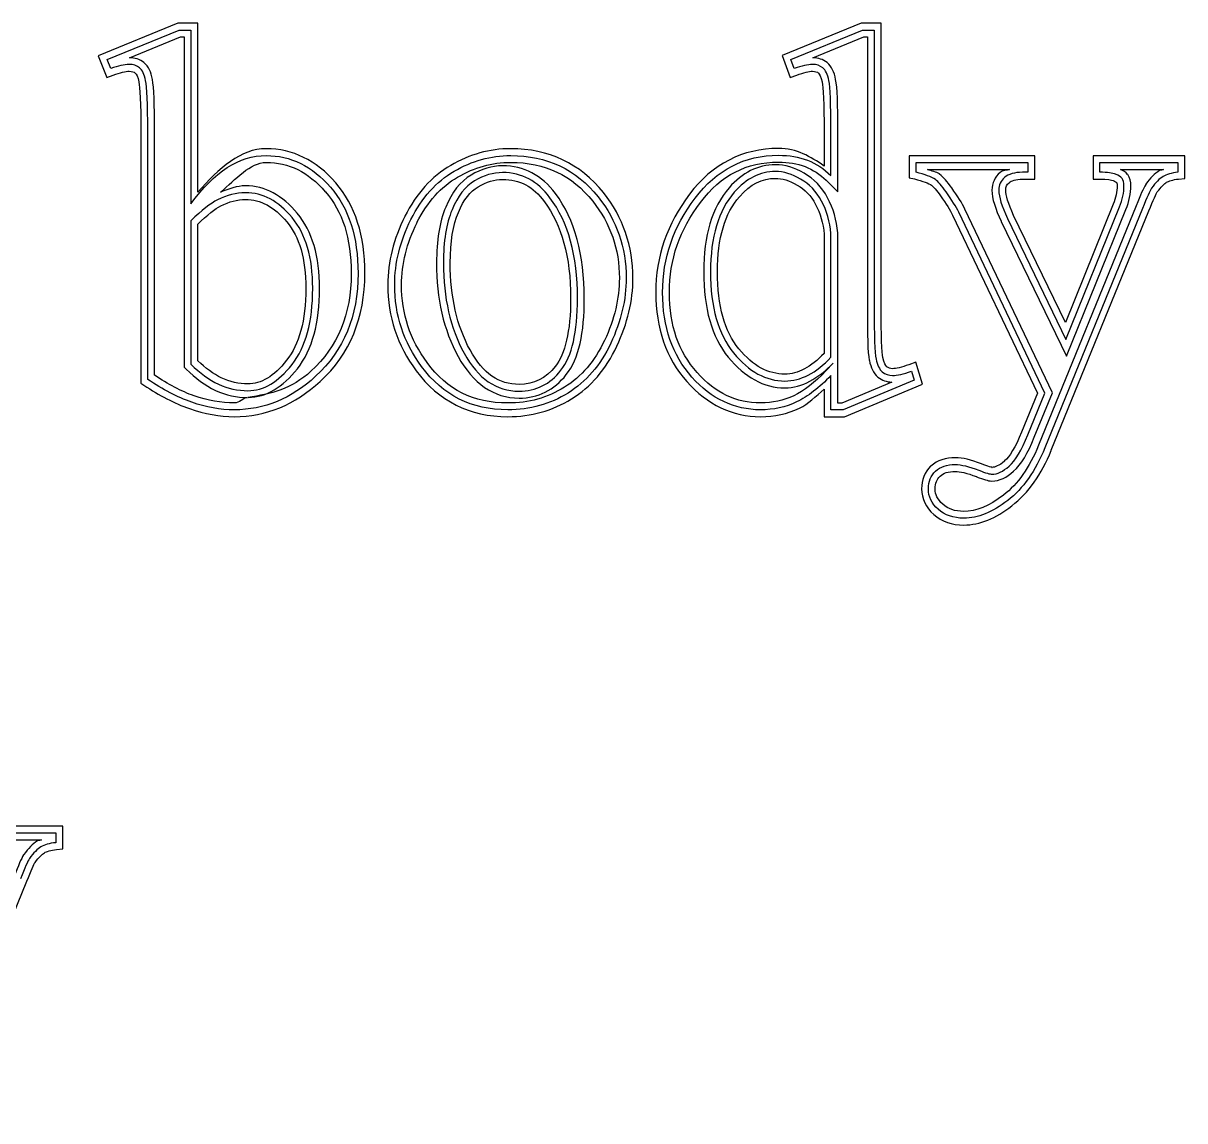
# Model space of a CAD drawing. Extents: x 35 to 204, y 106 to 197.
# Drawn here: x 178.71 to 202.4, y 107.1 to 129.48 of the extents above; entities that cross this region are included whole.
import ezdxf

# ---------------------------------------------------------------- set-up
doc = ezdxf.new("R2010")
doc.units = 0
doc.layers.add('Plast_1', color=7, linetype='CONTINUOUS')

msp = doc.modelspace()

# ---------------------------------------------------------------- linework, layer by layer
at = {"layer": 'Plast_1', "color": 7}
for points in [[(181.86328, 129.47656), (180.24023, 128.81445), (180.41797, 128.37109), (180.54687, 128.41989)], [(180.49699, 128.55122), (180.42219, 128.73812), (181.89066, 129.33619), (182.13096, 129.33619), (182.13098, 125.79048)], [(182.2695, 126.03108), (182.2695, 129.47639), (181.86328, 129.47656)], [(195.79492, 129.47656), (194.1875, 128.81641), (194.35156, 128.37109), (194.48242, 128.41989)], [(194.4341, 128.55122), (194.3647, 128.73812), (195.82249, 129.33619), (196.06278, 129.33619), (196.06278, 123.68124)], [(196.20312, 123.68155), (196.20312, 129.47647), (195.79492, 129.47656)], [(180.87704, 128.77348), (181.91798, 129.19727)], [(181.91798, 129.19727), (181.99218, 129.19727), (181.99218, 125.50781), (181.99218, 125.44921), (181.99218, 125.35741), (181.99218, 122.46288), (182.03318, 122.42188)], [(194.81458, 128.77144), (195.84962, 129.19727)], [(195.84962, 129.19727), (195.92382, 129.19727), (195.92382, 123.68164)], [(181.07029, 128.27921), (181.07029, 128.27721), (181.07029, 128.27521)], [(195.00193, 128.27921), (195.00193, 128.27721), (195.00193, 128.27521)], [(181.11129, 127.28107), (181.11129, 122.13849), (181.17179, 122.09749)], [(181.24989, 122.21275), (181.24989, 127.28031)], [(181.38874, 122.29688), (181.38874, 127.28125)], [(195.04293, 127.27521), (195.04293, 126.56427)], [(195.08409, 126.2734), (195.32042, 126.04098), (195.32042, 127.27535)], [(195.18167, 126.37253), (195.18167, 127.27497)], [(196.77734, 126.77344), (196.77734, 126.63477), (196.77734, 126.32617), (196.88477, 126.30077)], [(199.08632, 126.29674), (199.33632, 126.29674), (199.33632, 126.7733), (196.77734, 126.77344)], [(202.27138, 126.29876), (202.39638, 126.31046), (202.39638, 126.77335), (200.52529, 126.77335), (200.52529, 126.29679), (200.66592, 126.29679)], [(196.91713, 126.63418), (199.19727, 126.63418), (199.19727, 126.4366), (199.08513, 126.4366)], [(196.91713, 126.43668), (196.91713, 126.63418)], [(197.15202, 126.49409), (197.15234, 126.49414)], [(197.15234, 126.49414), (198.82031, 126.49414)], [(200.66574, 126.43665), (200.66574, 126.63423), (202.25703, 126.63423), (202.25703, 126.43665)], [(201.08584, 126.49412), (201.96084, 126.49412)], [(197.39626, 126.39829), (197.39426, 126.40029), (197.39226, 126.40229)], [(200.93349, 126.26949), (200.93549, 126.26949), (200.93949, 126.26749)], [(201.23237, 126.39061), (201.23037, 126.39061)], [(184.8711, 126.04102), (184.8731, 126.04102)], [(194.49024, 126.17773), (194.49224, 126.17773), (194.49424, 126.17573)], [(198.81283, 126.22444), (198.81483, 126.22444)], [(201.00589, 126.22649), (201.00789, 126.22449), (201.00989, 126.22249)], [(201.60535, 126.19338), (201.60135, 126.18938), (201.59935, 126.18538)], [(189.33984, 125.8359), (189.33984, 125.8339)], [(200.93779, 125.78499), (199.96123, 123.37483), (198.90654, 125.55647)], [(186.49219, 125.53906), (186.49219, 125.53706)], [(197.66211, 125.56444), (199.39258, 121.93163), (199.06836, 121.13866)], [(199.19727, 121.08611), (199.54436, 121.93515), (197.78754, 125.62502)], [(199.32595, 121.03305), (199.69705, 121.9393), (197.91384, 125.6854)], [(198.6543, 125.43749), (198.6543, 125.43549), (199.98242, 122.68549), (201.19531, 125.67767), (201.19531, 125.67967)], [(198.78076, 125.49678), (199.97155, 123.02975), (201.06623, 125.73174)], [(201.40599, 125.75178), (199.41576, 120.87092)], [(201.53614, 125.69978), (199.54436, 120.81912)], [(199.67373, 120.76552), (199.67373, 120.76752), (201.66592, 125.64838)], [(182.13098, 125.44872), (182.13098, 122.52246)], [(182.26958, 122.59375), (182.26958, 125.38086)], [(184.08399, 125.42383), (184.08599, 125.42383)], [(186.74215, 125.41207), (186.74015, 125.41207)], [(195.04307, 125.17573), (195.04307, 122.74214)], [(195.18167, 122.66664), (195.18167, 125.18707)], [(196.42396, 122.15801), (195.40052, 121.73223), (195.32042, 121.73223), (195.32042, 122.61114), (195.32042, 122.64044), (195.32042, 122.66584), (195.32042, 125.19318), (195.32042, 125.19918)], [(195.04298, 122.01353), (195.04298, 121.45299), (195.45509, 121.45299), (197.05079, 122.11705), (196.91017, 122.56627), (196.77149, 122.51357)], [(195.22863, 122.54488), (195.08019, 122.38863)], [(195.96292, 122.60352), (195.96292, 122.59952), (195.96492, 122.59752)], [(184.30083, 122.42969), (184.30083, 122.43169)], [(196.82107, 122.38363), (196.87977, 122.19673), (195.42731, 121.59332), (195.18168, 121.59332), (195.18167, 122.29285)], [(196.1368, 122.26158), (196.1388, 122.26158), (196.1388, 122.25958)], [(182.63084, 121.99023), (182.63284, 121.99023), (182.63484, 121.99023)], [(189.74805, 122.05469), (189.74605, 122.05469), (189.74605, 122.05269)], [(182.09953, 121.61702), (182.10153, 121.61702)], [(194.54098, 121.62677), (194.54298, 121.62677), (194.54298, 121.62877)], [(197.21874, 120.4472), (197.21674, 120.4452), (197.21474, 120.4452)], [(198.72266, 120.55077), (198.72066, 120.55077), (198.72066, 120.54877)], [(198.90403, 120.33965), (198.90603, 120.34165)], [(198.14812, 120.23034), (198.15012, 120.22834)], [(198.70091, 119.8553), (198.69891, 119.8553)], [(179.39055, 112.62693), (179.51555, 112.64063), (179.51555, 113.10352), (177.64446, 113.10352), (177.64446, 112.62695), (177.78509, 112.62695)], [(177.7843, 112.76652), (177.7843, 112.9641), (179.37559, 112.9641), (179.37559, 112.76652)], [(178.20308, 112.82425), (179.08199, 112.82425)], [(178.72265, 112.52351), (178.72065, 112.51951), (178.71865, 112.51551)], [(178.94905, 112.35921), (178.95105, 112.36121), (178.95305, 112.36521)], [(176.79276, 107.09553), (178.78299, 111.97835), (178.78499, 111.97835)]]:
    msp.add_lwpolyline(points, dxfattribs=at)
for points in [[(188.65039, 126.91792)], [(188.65098, 126.77836)], [(183.66411, 126.63872)], [(188.48633, 126.57027)], [(188.65031, 126.63863)], [(188.48545, 126.43126)], [(188.48633, 126.29094)], [(194.04893, 126.31245)], [(183.24224, 125.88086)], [(182.13098, 125.44872)], [(195.18167, 122.66664)]]:
    msp.add_lwpolyline(points, close=True, dxfattribs=at)
for points in [[(180.87078, 128.63662), (180.7711, 128.63662), (180.646503, 128.608153), (180.49699, 128.55122)], [(181.08438, 128.56722), (181.027447, 128.613487), (180.956247, 128.63662), (180.87078, 128.63662)], [(181.17196, 128.67578), (181.09016, 128.74228), (180.9854, 128.77218), (180.87704, 128.77348)], [(181.34384, 128.33203), (181.31574, 128.47663), (181.27004, 128.59604), (181.17196, 128.67578)], [(194.80256, 128.63662), (194.71, 128.63662), (194.58718, 128.608153), (194.4341, 128.55122)], [(195.01615, 128.56722), (194.959217, 128.613487), (194.88802, 128.63662), (194.80256, 128.63662)], [(195.10365, 128.67574), (195.02345, 128.74094), (194.92064, 128.76894), (194.81458, 128.77144)], [(195.27552, 128.33199), (195.24742, 128.4766), (195.20182, 128.596), (195.10365, 128.67574)], [(180.54687, 128.41989), (180.68675, 128.47319), (180.79797, 128.49799), (180.87109, 128.49799)], [(180.87109, 128.49799), (180.93139, 128.49799), (180.96569, 128.48359), (180.99609, 128.45889)], [(180.99609, 128.45889), (181.01189, 128.44609), (181.04859, 128.39089), (181.07029, 128.27921)], [(181.20719, 128.30557), (181.182257, 128.433723), (181.14132, 128.52094), (181.08438, 128.56722)], [(194.48242, 128.41989), (194.62689, 128.47359), (194.73878, 128.49799), (194.80273, 128.49799)], [(194.80273, 128.49799), (194.86303, 128.49799), (194.89733, 128.48369), (194.92773, 128.45889)], [(194.92773, 128.45889), (194.94353, 128.44609), (194.98023, 128.39089), (195.00193, 128.27921)], [(195.13897, 128.30557), (195.114037, 128.433723), (195.073097, 128.52094), (195.01615, 128.56722)], [(181.07029, 128.27521), (181.08949, 128.18871), (181.11129, 127.83403), (181.11129, 127.28107)], [(181.24989, 127.28031), (181.24989, 127.835657), (181.235657, 128.17741), (181.20719, 128.30557)], [(181.38874, 127.28125), (181.38874, 127.83692), (181.38074, 128.1617), (181.34384, 128.33203)], [(195.00193, 128.27521), (195.02113, 128.18891), (195.04293, 127.83175), (195.04293, 127.27521)], [(195.18167, 127.27497), (195.18167, 127.833877), (195.167437, 128.17741), (195.13897, 128.30557)], [(195.32042, 127.27535), (195.32042, 127.83456), (195.31342, 128.16138), (195.27552, 128.33199)], [(182.13098, 125.79048), (182.604447, 126.449067), (183.115297, 126.77836), (183.66353, 126.77836)], [(183.66403, 126.9178), (183.15237, 126.9178), (182.6997, 126.52433), (182.2695, 126.03108)], [(183.66353, 126.77836), (184.165477, 126.77836), (184.603347, 126.562983), (184.97714, 126.13223)], [(185.082, 126.22444), (184.68795, 126.67854), (184.20588, 126.9178), (183.66403, 126.9178)], [(188.65039, 126.91797), (188.22009, 126.91797), (187.81042, 126.80324), (187.42773, 126.57813)], [(187.49757, 126.45796), (187.860683, 126.67156), (188.245153, 126.77836), (188.65098, 126.77836)], [(190.54297, 126.02143), (190.07109, 126.61316), (189.42618, 126.91792), (188.65039, 126.91792)], [(188.65098, 126.77836), (189.391447, 126.77836), (189.985957, 126.497123), (190.43451, 125.93465)], [(194.11324, 126.92365), (193.37995, 126.92365), (192.76143, 126.60389), (192.29879, 125.99201)], [(192.41027, 125.90796), (192.851697, 126.491787), (193.419503, 126.7837), (194.11369, 126.7837)], [(195.04293, 126.56427), (194.76977, 126.75488), (194.48024, 126.92365), (194.11324, 126.92365)], [(194.11369, 126.7837), (194.544443, 126.7837), (194.900437, 126.646643), (195.18167, 126.37253)], [(182.73638, 126.0313), (183.04154, 126.29561), (183.34241, 126.63872), (183.66411, 126.63872)], [(183.66407, 126.63867), (184.12611, 126.63867), (184.51757, 126.44842), (184.8711, 126.04102)], [(187.42773, 126.57813), (187.03844, 126.35295), (186.72612, 126.0032), (186.49219, 125.53906)], [(187.56828, 126.33785), (187.91182, 126.53993), (188.26896, 126.63863), (188.65031, 126.63863)], [(188.48633, 126.57027), (188.26957, 126.57027), (188.0532, 126.50497), (187.84375, 126.38082)], [(189.56445, 126.00191), (189.29121, 126.37136), (188.9185, 126.57027), (188.48633, 126.57027)], [(188.65039, 126.63867), (189.35486, 126.63867), (189.89917, 126.37984), (190.32422, 125.84766)], [(192.52159, 125.82418), (192.9418, 126.37994), (193.45831, 126.64449), (194.11339, 126.64449)], [(194.04894, 126.59176), (193.69392, 126.59176), (193.37054, 126.42637), (193.10558, 126.12301)], [(194.63292, 126.41793), (194.44166, 126.53112), (194.24495, 126.59176), (194.04894, 126.59176)], [(194.11339, 126.64449), (194.51455, 126.64449), (194.82835, 126.52266), (195.08409, 126.2734)], [(197.39226, 126.40229), (197.33366, 126.44299), (197.23339, 126.46479), (197.15202, 126.49409)], [(198.82031, 126.49414), (198.75891, 126.47174), (198.6791, 126.47754), (198.63086, 126.43554)], [(201.23037, 126.39061), (201.19447, 126.43951), (201.13987, 126.46691), (201.08584, 126.49412)], [(201.96084, 126.49412), (201.93704, 126.48382), (201.90244, 126.48372), (201.88074, 126.47072)], [(186.61648, 125.47542), (186.84076, 125.920413), (187.134457, 126.247927), (187.49757, 126.45796)], [(186.74015, 125.41207), (186.95479, 125.83792), (187.23135, 126.14296), (187.56828, 126.33785)], [(187.84375, 126.38082), (187.62138, 126.25076), (187.45138, 126.02628), (187.32617, 125.72652)], [(187.91408, 126.26039), (187.7254, 126.15003), (187.572323, 125.954233), (187.45485, 125.673)], [(188.48545, 126.43126), (188.29677, 126.43126), (188.106313, 126.374303), (187.91408, 126.26039)], [(187.98437, 126.14055), (188.15939, 126.24425), (188.32572, 126.29094), (188.48633, 126.29094)], [(189.45197, 125.91863), (189.19921, 126.260383), (188.877037, 126.43126), (188.48545, 126.43126)], [(188.48633, 126.29098), (188.83733, 126.29098), (189.10756, 126.14996), (189.33984, 125.8359)], [(194.04961, 126.45262), (193.736337, 126.45262), (193.456883, 126.312003), (193.21125, 126.03077)], [(193.31651, 125.9394), (193.54281, 126.19851), (193.7774, 126.31245), (194.04893, 126.31245)], [(194.04884, 126.3125), (194.18747, 126.3125), (194.33264, 126.271), (194.49024, 126.17773)], [(194.56224, 126.29777), (194.387807, 126.401003), (194.21693, 126.45262), (194.04961, 126.45262)], [(194.98943, 125.84922), (194.882637, 126.048573), (194.74024, 126.19809), (194.56224, 126.29777)], [(195.11339, 125.91598), (194.9964, 126.13437), (194.83402, 126.30467), (194.63292, 126.41793)], [(196.88477, 126.30077), (197.05743, 126.26017), (197.1768, 126.21057), (197.23242, 126.17187)], [(197.31228, 126.28717), (197.230407, 126.344103), (197.09869, 126.39394), (196.91713, 126.43668)], [(197.53122, 126.03619), (197.44222, 126.16079), (197.36924, 126.24445), (197.31228, 126.28717)], [(197.64431, 126.11704), (197.55151, 126.24696), (197.4774, 126.33743), (197.39626, 126.39829)], [(198.63086, 126.43554), (198.52597, 126.34494), (198.46484, 126.21272), (198.46484, 126.07421)], [(198.72202, 126.32981), (198.6437, 126.26217), (198.60454, 126.17673), (198.60454, 126.07349)], [(199.08513, 126.4366), (198.92493, 126.4366), (198.803893, 126.401003), (198.72202, 126.32981)], [(198.81483, 126.22444), (198.86273, 126.26604), (198.94678, 126.29674), (199.08632, 126.29674)], [(200.98613, 126.39925), (200.925597, 126.424183), (200.8188, 126.43665), (200.66574, 126.43665)], [(200.66592, 126.29679), (200.8114, 126.29679), (200.91124, 126.27859), (200.93349, 126.26949)], [(200.93949, 126.26749), (200.98129, 126.25269), (200.99799, 126.23739), (201.00589, 126.22649)], [(201.11963, 126.30845), (201.091163, 126.347583), (201.046663, 126.37785), (200.98613, 126.39925)], [(201.15703, 126.16427), (201.15703, 126.228337), (201.144563, 126.276397), (201.11963, 126.30845)], [(201.29687, 126.16404), (201.29687, 126.24474), (201.28277, 126.32377), (201.23237, 126.39061)], [(201.88074, 126.47072), (201.78224, 126.41162), (201.69689, 126.31925), (201.60535, 126.19338)], [(201.95265, 126.35125), (201.88145, 126.308517), (201.803133, 126.228417), (201.7177, 126.11095)], [(202.25703, 126.43665), (202.12531, 126.422383), (202.02385, 126.393917), (201.95265, 126.35125)], [(202.02529, 126.23236), (202.07009, 126.25886), (202.15267, 126.28596), (202.27138, 126.29876)], [(183.24167, 126.02009), (183.052997, 126.02009), (182.86432, 125.972033), (182.67564, 125.87592)], [(183.24224, 126.16021), (183.07142, 126.16021), (182.90339, 126.09961), (182.73638, 126.0313)], [(184.19217, 125.5128), (183.914497, 125.850993), (183.597663, 126.02009), (183.24167, 126.02009)], [(184.29888, 125.60161), (184.00289, 125.96141), (183.64183, 126.16021), (183.24224, 126.16021)], [(184.8731, 126.04102), (185.22046, 125.64403), (185.39849, 125.09566), (185.39849, 124.375)], [(184.97714, 126.13223), (185.350933, 125.705037), (185.53783, 125.11943), (185.53783, 124.37541)], [(185.6777, 124.37483), (185.6777, 125.14221), (185.48222, 125.76704), (185.082, 126.22444)], [(187.58398, 125.61906), (187.69372, 125.88177), (187.82938, 126.04989), (187.98437, 126.14055)], [(191.14453, 124.27925), (191.14453, 124.93066), (190.94211, 125.51785), (190.54297, 126.02143)], [(193.10558, 126.12301), (192.75244, 125.71942), (192.58605, 125.1413), (192.58605, 124.40816)], [(193.21125, 126.03077), (192.887297, 125.660537), (192.72532, 125.11943), (192.72532, 124.40745)], [(194.49424, 126.17573), (194.64803, 126.08963), (194.77116, 125.9626), (194.86729, 125.78315)], [(197.23242, 126.17187), (197.26602, 126.14587), (197.33438, 126.07207), (197.41797, 125.95507)], [(197.78754, 125.62502), (197.73414, 125.73538), (197.6487, 125.872437), (197.53122, 126.03619)], [(197.91384, 125.6854), (197.85474, 125.80751), (197.76461, 125.94936), (197.64431, 126.11704)], [(198.46484, 126.07421), (198.46484, 125.89603), (198.53244, 125.69236), (198.6543, 125.43749)], [(198.60454, 126.07349), (198.60454, 125.934657), (198.66328, 125.74242), (198.78076, 125.49678)], [(198.74443, 126.07405), (198.74443, 126.14205), (198.76103, 126.17975), (198.81283, 126.22444)], [(198.90654, 125.55647), (198.79347, 125.79288), (198.74443, 125.97456), (198.74443, 126.07405)], [(201.01789, 126.16389), (201.01789, 126.04126), (200.99219, 125.91611), (200.93779, 125.78499)], [(201.00989, 126.22249), (201.00689, 126.22649), (201.01789, 126.20989), (201.01789, 126.16389)], [(201.06623, 125.73174), (201.126763, 125.877693), (201.15703, 126.02187), (201.15703, 126.16427)], [(201.19531, 125.67967), (201.26151, 125.83985), (201.29687, 126.0025), (201.29687, 126.16404)], [(201.59935, 126.18538), (201.54755, 126.10488), (201.49577, 125.97807), (201.40599, 125.75178)], [(201.7177, 126.11095), (201.685633, 126.061083), (201.625113, 125.924027), (201.53614, 125.69978)], [(201.66592, 125.64838), (201.75412, 125.87058), (201.82348, 126.01587), (201.83584, 126.0351)], [(201.83584, 126.0351), (201.91234, 126.13857), (201.98263, 126.20676), (202.02529, 126.23236)], [(182.67564, 125.87592), (182.533247, 125.80472), (182.351693, 125.66232), (182.13098, 125.44872)], [(182.73833, 125.75195), (182.91025, 125.83955), (183.07725, 125.88086), (183.24224, 125.88086)], [(183.2422, 125.88086), (183.55402, 125.88086), (183.82487, 125.73942), (184.08399, 125.42383)], [(189.33984, 125.8339), (189.6903, 125.36664), (189.87305, 124.71572), (189.87305, 123.86711)], [(190.01266, 123.86812), (190.01266, 124.73674), (189.825763, 125.420243), (189.45197, 125.91863)], [(190.15234, 123.86715), (190.15234, 124.75578), (189.96159, 125.47241), (189.56445, 126.00191)], [(190.32422, 125.84766), (190.68691, 125.39007), (190.86719, 124.87385), (190.86719, 124.2793)], [(190.43451, 125.93465), (190.815423, 125.454063), (191.00588, 124.902277), (191.00588, 124.27929)], [(192.29879, 125.99201), (191.84096, 125.39018), (191.60934, 124.71672), (191.60933, 123.98615)], [(191.74812, 123.98559), (191.74812, 124.686897), (191.968837, 125.327687), (192.41027, 125.90796)], [(191.88683, 123.98629), (191.88683, 124.65832), (192.09656, 125.26546), (192.52159, 125.82418)], [(192.86533, 124.40815), (192.86533, 125.09897), (193.02174, 125.60252), (193.31651, 125.9394)], [(194.86729, 125.78315), (194.96489, 125.6011), (195.02323, 125.40086), (195.04307, 125.17573)], [(195.18167, 125.18707), (195.160337, 125.429143), (195.096257, 125.64986), (194.98943, 125.84922)], [(195.32042, 125.19918), (195.29762, 125.4582), (195.22952, 125.6993), (195.11339, 125.91598)], [(197.41797, 125.95507), (197.53263, 125.79524), (197.6144, 125.66305), (197.66211, 125.56444)], [(182.26958, 125.38086), (182.46165, 125.56152), (182.62965, 125.69761), (182.73833, 125.75195)], [(184.75396, 124.07036), (184.75396, 124.71702), (184.60696, 125.23423), (184.29888, 125.60161)], [(186.49219, 125.53706), (186.26302, 125.07873), (186.14648, 124.61201), (186.14648, 124.14058)], [(187.32617, 125.72652), (187.19869, 125.42134), (187.13867, 125.04361), (187.13867, 124.5898)], [(187.45485, 125.673), (187.33737, 125.391767), (187.27863, 125.030433), (187.27863, 124.589)], [(187.41797, 124.58976), (187.41797, 125.01882), (187.47647, 125.36178), (187.58398, 125.61906)], [(184.08599, 125.42383), (184.33964, 125.12202), (184.47466, 124.67599), (184.47466, 124.07031)], [(184.61403, 124.07103), (184.61403, 124.697577), (184.47341, 125.178167), (184.19217, 125.5128)], [(186.28541, 124.14045), (186.28541, 124.589003), (186.395767, 125.033993), (186.61648, 125.47542)], [(186.42574, 124.14059), (186.42574, 124.56626), (186.52989, 124.98755), (186.74215, 125.41207)], [(187.13867, 124.5898), (187.13867, 123.85945), (187.284, 123.2195), (187.57812, 122.67965)], [(187.27863, 124.589), (187.27863, 123.877013), (187.419247, 123.262927), (187.70048, 122.74674)], [(187.82227, 122.81437), (187.55392, 123.3069), (187.41797, 123.89615), (187.41797, 124.58976)], [(185.39849, 124.375), (185.39849, 123.53725), (185.12696, 122.88365), (184.57817, 122.37891)], [(185.53783, 124.37541), (185.53783, 123.506783), (185.249473, 122.807257), (184.67276, 122.27683)], [(184.76755, 122.17366), (185.37219, 122.72977), (185.6777, 123.47533), (185.6777, 124.37483)], [(192.58605, 124.40816), (192.58605, 123.6688), (192.74782, 123.08151), (193.088, 122.66402)], [(192.72532, 124.40745), (192.72532, 123.688343), (192.881957, 123.136553), (193.19523, 122.75208)], [(193.30283, 122.83979), (193.01646, 123.19125), (192.86533, 123.7093), (192.86533, 124.40815)], [(186.14648, 124.14058), (186.14648, 123.49702), (186.3395, 122.90765), (186.72266, 122.39058)], [(186.83542, 122.4744), (186.468747, 122.969233), (186.28541, 123.524583), (186.28541, 124.14045)], [(186.94723, 122.5566), (186.59703, 123.02919), (186.42574, 123.5524), (186.42574, 124.14059)], [(190.86719, 124.2793), (190.86719, 123.86373), (190.7671, 123.44253), (190.56445, 123.00977)], [(191.00588, 124.27929), (191.00588, 123.841417), (190.90086, 123.398203), (190.69082, 122.94965)], [(190.81641, 122.89058), (191.03384, 123.35492), (191.14453, 123.81907), (191.14453, 124.27925)], [(184.47466, 124.07031), (184.47466, 123.4096), (184.33654, 122.92561), (184.08208, 122.60352)], [(184.19217, 122.51712), (184.47341, 122.873113), (184.61403, 123.391083), (184.61403, 124.07103)], [(184.30083, 122.43169), (184.60815, 122.82151), (184.75396, 123.37196), (184.75396, 124.07036)], [(191.60933, 123.98615), (191.60933, 123.25841), (191.81945, 122.64332), (192.24215, 122.16779)], [(192.34619, 122.26081), (191.947477, 122.709357), (191.74812, 123.284283), (191.74812, 123.98559)], [(192.45128, 122.35348), (192.07655, 122.77504), (191.88683, 123.31142), (191.88683, 123.98629)], [(189.87305, 123.86711), (189.87305, 123.18794), (189.7566, 122.72776), (189.56641, 122.48625)], [(189.67624, 122.39965), (189.90052, 122.684443), (190.01266, 123.173933), (190.01266, 123.86812)], [(189.78516, 122.31246), (190.04352, 122.64054), (190.15234, 123.15794), (190.15234, 123.86715)], [(195.92382, 123.68164), (195.92382, 123.10647), (195.93082, 122.76994), (195.96292, 122.60352)], [(196.06278, 123.68124), (196.06278, 123.108093), (196.075247, 122.75744), (196.10018, 122.62928)], [(196.23632, 122.66007), (196.21892, 122.75167), (196.20312, 123.1126), (196.20312, 123.68155)], [(190.56445, 123.00977), (190.36392, 122.58151), (190.09351, 122.26728), (189.74805, 122.05469)], [(190.69082, 122.94965), (190.480787, 122.501103), (190.190653, 122.16291), (189.82042, 121.93507)], [(187.70048, 122.74674), (187.985273, 122.230547), (188.359067, 121.97245), (188.82186, 121.97245)], [(188.82227, 122.11125), (188.41134, 122.11125), (188.09162, 122.32616), (187.82227, 122.81437)], [(189.89258, 121.81636), (190.28758, 122.05944), (190.59687, 122.42174), (190.81641, 122.89058)], [(193.19523, 122.75208), (193.508503, 122.371167), (193.857377, 122.18071), (194.24185, 122.18071)], [(194.24229, 122.32026), (193.90388, 122.32026), (193.59832, 122.4805), (193.30283, 122.83979)], [(195.04307, 122.74214), (194.77097, 122.46419), (194.50745, 122.32026), (194.24229, 122.32026)], [(182.13098, 122.52246), (182.312533, 122.344467), (182.499427, 122.20919), (182.69166, 122.11663)], [(182.75005, 122.24414), (182.58832, 122.32234), (182.42832, 122.44462), (182.26958, 122.59375)], [(184.08208, 122.60352), (183.82059, 122.26827), (183.56197, 122.12305), (183.28911, 122.12305)], [(183.28973, 121.98313), (183.613683, 121.98313), (183.914497, 122.161127), (184.19217, 122.51712)], [(188.59224, 121.59332), (187.85534, 121.59332), (187.269733, 121.887013), (186.83542, 122.4744)], [(188.59176, 121.73238), (187.89192, 121.73238), (187.35912, 121.99954), (186.94723, 122.5566)], [(187.57812, 122.67965), (187.87836, 122.13547), (188.30761, 121.83199), (188.82227, 121.83199)], [(189.56641, 122.48625), (189.36366, 122.22879), (189.12923, 122.11125), (188.82227, 122.11125)], [(193.088, 122.66402), (193.41906, 122.26149), (193.81176, 122.04098), (194.2423, 122.04098)], [(194.24185, 122.18071), (194.565803, 122.18071), (194.879077, 122.342687), (195.18167, 122.66664)], [(194.2423, 122.04098), (194.59337, 122.04098), (194.92264, 122.23604), (195.22863, 122.54488)], [(195.96492, 122.59752), (195.99702, 122.45715), (196.04512, 122.34176), (196.1368, 122.26158)], [(196.10018, 122.62928), (196.128647, 122.50468), (196.171367, 122.417463), (196.22834, 122.36763)], [(196.32032, 122.47257), (196.29802, 122.49207), (196.26122, 122.55127), (196.23632, 122.66007)], [(196.43751, 122.43157), (196.39051, 122.43157), (196.35651, 122.44377), (196.32032, 122.47257)], [(196.77149, 122.51357), (196.61992, 122.45627), (196.50435, 122.43157), (196.43751, 122.43157)], [(182.19343, 121.87891), (181.9341, 121.97061), (181.66475, 122.11666), (181.38874, 122.29688)], [(182.03318, 122.42188), (182.22368, 122.23511), (182.42258, 122.09051), (182.63084, 121.99023)], [(183.28911, 122.12305), (183.10659, 122.12305), (182.92932, 122.16265), (182.75005, 122.24414)], [(184.67276, 122.27683), (184.177933, 121.821157), (183.626147, 121.59332), (183.0174, 121.59332)], [(183.29692, 121.84766), (183.66787, 121.85066), (184.00961, 122.05736), (184.30083, 122.42969)], [(184.57817, 122.37891), (184.18908, 122.02059), (183.75089, 121.90984), (183.29692, 121.84766)], [(186.72266, 122.39058), (187.17939, 121.77286), (187.81783, 121.45307), (188.5918, 121.45308)], [(188.82186, 121.97245), (189.167173, 121.97245), (189.451967, 122.11485), (189.67624, 122.39965)], [(188.82227, 121.83199), (189.20593, 121.83199), (189.53935, 122.00032), (189.78516, 122.31246)], [(193.74524, 121.59332), (193.211247, 121.59332), (192.744897, 121.815817), (192.34619, 122.26081)], [(193.7462, 121.73238), (193.25157, 121.73238), (192.82898, 121.9326), (192.45128, 122.35348)], [(195.08019, 122.38863), (194.8499, 122.14804), (194.62994, 121.97959), (194.42198, 121.87887)], [(195.18167, 122.29285), (194.943157, 122.043657), (194.70998, 121.86388), (194.48214, 121.75352)], [(196.1388, 122.25958), (196.2184, 122.19398), (196.3211, 122.16128), (196.42396, 122.15801)], [(196.22834, 122.36763), (196.288873, 122.317763), (196.35829, 122.29283), (196.43659, 122.29283)], [(196.43659, 122.29283), (196.53271, 122.29283), (196.66087, 122.323097), (196.82107, 122.38363)], [(181.17179, 122.09749), (181.48605, 121.88555), (181.7945, 121.72489), (182.09953, 121.61702)], [(182.147, 121.74818), (181.85508, 121.85142), (181.556043, 122.006277), (181.24989, 122.21275)], [(182.63484, 121.99023), (182.84656, 121.89403), (183.06452, 121.84403), (183.28718, 121.84375)], [(182.69166, 122.11663), (182.88746, 122.02763), (183.086817, 121.98313), (183.28973, 121.98313)], [(183.01755, 121.45296), (183.6611, 121.45295), (184.25175, 121.69868), (184.76755, 122.17366)], [(189.74605, 122.05269), (189.40121, 121.83843), (189.02044, 121.73238), (188.59176, 121.73238)], [(192.24215, 122.16779), (192.66151, 121.69974), (193.17331, 121.45294), (193.74605, 121.45295)], [(194.54298, 121.62877), (194.71045, 121.70987), (194.87661, 121.86892), (195.04298, 122.01353)], [(183.0174, 121.59332), (182.732607, 121.59332), (182.442473, 121.64494), (182.147, 121.74818)], [(183.01765, 121.73242), (182.74971, 121.73242), (182.47573, 121.78032), (182.19343, 121.87891)], [(183.28718, 121.84375), (183.19158, 121.83115), (183.11673, 121.73242), (183.01765, 121.73242)], [(188.5918, 121.45308), (189.06668, 121.45308), (189.50448, 121.57563), (189.89258, 121.81636)], [(189.82042, 121.93507), (189.453747, 121.707237), (189.044353, 121.59332), (188.59224, 121.59332)], [(194.48214, 121.75352), (194.254307, 121.64672), (194.008673, 121.59332), (193.74524, 121.59332)], [(194.42198, 121.87887), (194.21336, 121.78137), (193.99011, 121.73238), (193.7462, 121.73238)], [(182.10153, 121.61702), (182.41018, 121.50917), (182.7159, 121.45296), (183.01755, 121.45296)], [(193.74605, 121.45295), (194.02834, 121.45294), (194.29443, 121.51125), (194.54098, 121.62677)], [(199.06836, 121.13866), (198.94415, 120.83159), (198.81822, 120.63306), (198.72266, 120.55077)], [(198.81279, 120.44532), (198.94095, 120.55568), (199.06911, 120.769277), (199.19727, 121.08611)], [(198.90603, 120.34165), (199.06605, 120.48022), (199.19428, 120.70753), (199.32595, 121.03305)], [(199.41576, 120.87092), (199.23034, 120.41425), (198.99029, 120.07891), (198.70091, 119.8553)], [(199.54436, 120.81912), (199.352127, 120.345647), (199.099373, 119.987873), (198.7861, 119.7458)], [(197.71874, 120.61712), (197.52364, 120.61712), (197.34796, 120.56252), (197.21874, 120.4472)], [(198.24804, 120.49016), (198.03668, 120.57176), (197.86721, 120.61712), (197.71874, 120.61712)], [(198.87099, 119.63661), (199.20723, 119.89682), (199.47498, 120.27662), (199.67373, 120.76552)], [(197.21474, 120.4452), (197.0916, 120.32661), (197.0292, 120.15977), (197.0292, 119.98036)], [(197.16811, 119.98075), (197.16811, 120.13027), (197.216167, 120.25131), (197.31228, 120.34387)], [(197.31228, 120.34387), (197.41196, 120.432863), (197.54724, 120.47736), (197.71812, 120.47736)], [(197.40593, 120.24006), (197.47593, 120.30206), (197.5726, 120.33776), (197.71843, 120.33776)], [(197.71812, 120.47736), (197.835593, 120.47736), (197.99579, 120.438203), (198.19871, 120.35989)], [(197.71843, 120.33776), (197.80493, 120.33776), (197.95363, 120.30536), (198.14812, 120.23034)], [(198.19871, 120.35989), (198.341103, 120.30649), (198.4301, 120.27979), (198.4657, 120.27979)], [(198.4121, 120.43356), (198.3725, 120.44546), (198.3174, 120.46416), (198.24804, 120.49016)], [(198.4648, 120.41986), (198.4819, 120.41986), (198.4517, 120.42186), (198.4121, 120.43356)], [(198.46457, 120.14044), (198.61859, 120.14044), (198.7653, 120.21734), (198.90403, 120.33965)], [(198.72066, 120.54877), (198.61088, 120.45157), (198.52356, 120.41986), (198.4648, 120.41986)], [(198.4657, 120.27979), (198.5725, 120.27979), (198.688197, 120.334967), (198.81279, 120.44532)], [(197.30633, 119.9803), (197.30633, 120.09809), (197.33903, 120.17425), (197.40593, 120.24006)], [(198.15012, 120.22834), (198.22312, 120.20094), (198.28236, 120.18064), (198.33176, 120.16584)], [(198.33176, 120.16584), (198.38116, 120.15104), (198.41186, 120.14044), (198.46457, 120.14044)], [(197.0292, 119.98036), (197.0292, 119.78357), (197.1197, 119.60181), (197.27724, 119.46083)], [(197.37102, 119.56424), (197.235747, 119.68528), (197.16811, 119.824117), (197.16811, 119.98075)], [(197.46453, 119.6678), (197.35154, 119.7689), (197.30633, 119.86382), (197.30633, 119.9803)], [(198.69891, 119.8553), (198.40574, 119.62616), (198.13768, 119.52131), (197.88836, 119.52131)], [(197.88836, 119.52131), (197.70512, 119.52131), (197.57308, 119.57071), (197.46453, 119.6678)], [(197.88857, 119.24403), (198.21596, 119.24403), (198.54472, 119.3816), (198.87099, 119.63661)], [(198.7861, 119.7458), (198.47638, 119.503727), (198.177343, 119.38269), (197.88899, 119.38269)], [(197.27724, 119.46083), (197.43926, 119.31587), (197.65174, 119.24403), (197.88857, 119.24403)], [(197.88899, 119.38269), (197.678957, 119.38269), (197.5063, 119.443207), (197.37102, 119.56424)], [(178.99999, 112.80085), (178.90149, 112.74175), (178.81419, 112.64937), (178.72265, 112.52351)], [(179.08199, 112.82425), (179.05749, 112.81375), (179.02219, 112.81415), (178.99999, 112.80085)], [(179.37559, 112.76652), (179.24387, 112.752253), (179.14241, 112.723787), (179.07121, 112.68112)], [(178.71865, 112.51551), (178.66685, 112.43501), (178.61508, 112.30821), (178.52529, 112.08191)], [(179.07121, 112.68112), (179.00001, 112.638387), (178.921693, 112.55829), (178.83626, 112.44083)], [(178.95305, 112.36521), (179.02995, 112.46954), (179.09965, 112.5348), (179.14251, 112.56053)], [(179.14251, 112.56053), (179.18701, 112.58723), (179.27096, 112.61393), (179.39055, 112.62693)], [(178.83626, 112.44083), (178.804193, 112.390963), (178.743673, 112.253903), (178.6547, 112.02965)], [(178.78499, 111.97835), (178.87169, 112.1969), (178.93508, 112.33622), (178.94905, 112.35921)]]:
    msp.add_open_spline(points, degree=3, dxfattribs=at)

doc.saveas('drawing.dxf')
